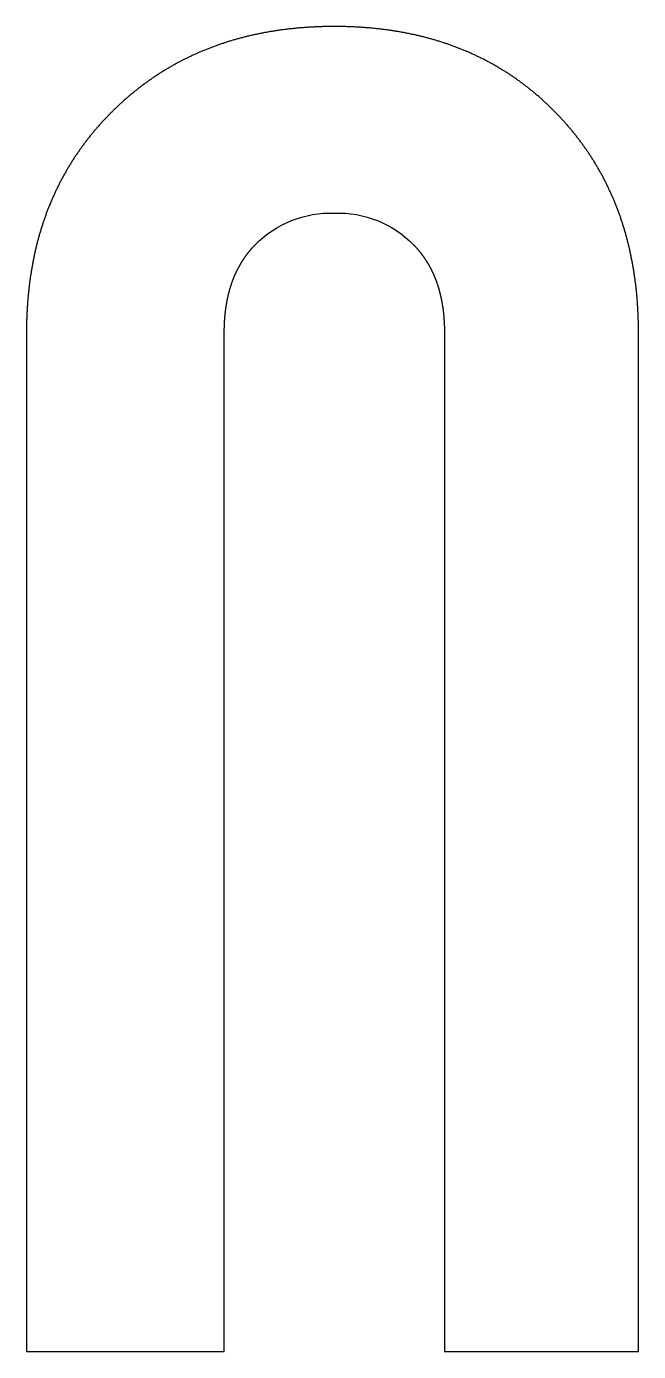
# Model space of a CAD drawing. Header units: millimetres. Extents: x -1211 to 233, y -1153 to 100.
# Drawn here: x -276.5 to -264.79, y -617.96 to -592.61 of the extents above; entities that cross this region are included whole.
import ezdxf

# ---------------------------------------------------------------- set-up
doc = ezdxf.new("R2010")
doc.units = ezdxf.units.MM
doc.layers.get('0').update_dxf_attribs({"lineweight": 25, "true_color": 0xffffff})

msp = doc.modelspace()

# ---------------------------------------------------------------- linework, layer by layer
at = {"color": 5, "true_color": 0x0000ff, "flags": 128}
msp.add_lwpolyline([(-270.607, -592.606), (-270.628, -592.606), (-270.648, -592.606), (-270.668, -592.607), (-270.689, -592.607), (-270.709, -592.607), (-270.729, -592.607), (-270.749, -592.608), (-270.769, -592.608), (-270.79, -592.608), (-270.81, -592.609), (-270.83, -592.609), (-270.85, -592.61), (-270.87, -592.611), (-270.89, -592.611), (-270.91, -592.612), (-270.93, -592.613), (-270.949, -592.614), (-270.969, -592.614), (-270.989, -592.615), (-271.009, -592.616), (-271.029, -592.617), (-271.048, -592.618), (-271.068, -592.619), (-271.088, -592.621), (-271.107, -592.622), (-271.127, -592.623), (-271.147, -592.624), (-271.166, -592.626), (-271.186, -592.627), (-271.205, -592.629), (-271.225, -592.63), (-271.244, -592.632), (-271.264, -592.633), (-271.283, -592.635), (-271.302, -592.637), (-271.322, -592.638), (-271.341, -592.64), (-271.36, -592.642), (-271.379, -592.644), (-271.399, -592.646), (-271.418, -592.648), (-271.437, -592.65), (-271.456, -592.652), (-271.475, -592.654), (-271.494, -592.657), (-271.513, -592.659), (-271.532, -592.661), (-271.551, -592.663), (-271.57, -592.666), (-271.589, -592.668), (-271.608, -592.671), (-271.627, -592.673), (-271.646, -592.676), (-271.664, -592.679), (-271.683, -592.681), (-271.702, -592.684), (-271.721, -592.687), (-271.739, -592.69), (-271.758, -592.693), (-271.777, -592.696), (-271.795, -592.699), (-271.814, -592.702), (-271.832, -592.705), (-271.851, -592.708), (-271.869, -592.711), (-271.888, -592.714), (-271.906, -592.718), (-271.924, -592.721), (-271.943, -592.724), (-271.961, -592.728), (-271.979, -592.731), (-271.998, -592.735), (-272.016, -592.738), (-272.034, -592.742), (-272.052, -592.746), (-272.07, -592.75), (-272.089, -592.753), (-272.107, -592.757), (-272.125, -592.761), (-272.143, -592.765), (-272.161, -592.769), (-272.179, -592.773), (-272.197, -592.777), (-272.215, -592.781), (-272.232, -592.786), (-272.25, -592.79), (-272.268, -592.794), (-272.286, -592.798), (-272.304, -592.803), (-272.321, -592.807), (-272.339, -592.812), (-272.357, -592.816), (-272.374, -592.821), (-272.392, -592.825), (-272.41, -592.83), (-272.427, -592.835), (-272.445, -592.84), (-272.462, -592.844), (-272.48, -592.849), (-272.497, -592.854), (-272.515, -592.859), (-272.532, -592.864), (-272.549, -592.869), (-272.567, -592.875), (-272.584, -592.88), (-272.601, -592.885), (-272.618, -592.89), (-272.636, -592.896), (-272.653, -592.901), (-272.67, -592.906), (-272.687, -592.912), (-272.704, -592.917), (-272.721, -592.923), (-272.738, -592.929), (-272.755, -592.934), (-272.772, -592.94), (-272.789, -592.946), (-272.806, -592.952), (-272.823, -592.957), (-272.84, -592.963), (-272.857, -592.969), (-272.873, -592.975), (-272.89, -592.981), (-272.907, -592.988), (-272.924, -592.994), (-272.94, -593), (-272.957, -593.006), (-272.973, -593.013), (-272.99, -593.019), (-273.007, -593.025), (-273.023, -593.032), (-273.04, -593.038), (-273.056, -593.045), (-273.073, -593.052), (-273.089, -593.058), (-273.105, -593.065), (-273.122, -593.072), (-273.138, -593.079), (-273.154, -593.085), (-273.171, -593.092), (-273.187, -593.099), (-273.203, -593.106), (-273.219, -593.113), (-273.235, -593.121), (-273.251, -593.128), (-273.268, -593.135), (-273.284, -593.142), (-273.3, -593.149), (-273.316, -593.157), (-273.332, -593.164), (-273.348, -593.172), (-273.363, -593.179), (-273.379, -593.187), (-273.395, -593.194), (-273.411, -593.202), (-273.427, -593.21), (-273.443, -593.218), (-273.458, -593.225), (-273.474, -593.233), (-273.49, -593.241), (-273.505, -593.249), (-273.521, -593.257), (-273.537, -593.265), (-273.552, -593.273), (-273.568, -593.281), (-273.583, -593.29), (-273.599, -593.298), (-273.614, -593.306), (-273.629, -593.315), (-273.645, -593.323), (-273.66, -593.331), (-273.675, -593.34), (-273.691, -593.348), (-273.706, -593.357), (-273.721, -593.366), (-273.736, -593.374), (-273.752, -593.383), (-273.767, -593.392), (-273.782, -593.401), (-273.797, -593.41), (-273.812, -593.419), (-273.827, -593.428), (-273.842, -593.437), (-273.857, -593.446), (-273.872, -593.455), (-273.887, -593.464), (-273.902, -593.473), (-273.917, -593.483), (-273.931, -593.492), (-273.946, -593.501), (-273.961, -593.511), (-273.976, -593.52), (-273.99, -593.53), (-274.005, -593.54), (-274.02, -593.549), (-274.034, -593.559), (-274.049, -593.569), (-274.063, -593.578), (-274.078, -593.588), (-274.093, -593.598), (-274.107, -593.608), (-274.121, -593.618), (-274.136, -593.628), (-274.15, -593.638), (-274.165, -593.648), (-274.179, -593.659), (-274.193, -593.669), (-274.207, -593.679), (-274.222, -593.689), (-274.236, -593.7), (-274.25, -593.71), (-274.264, -593.721), (-274.278, -593.731), (-274.292, -593.742), (-274.306, -593.753), (-274.32, -593.763), (-274.334, -593.774), (-274.348, -593.785), (-274.362, -593.796), (-274.376, -593.806), (-274.39, -593.817), (-274.404, -593.828), (-274.418, -593.839), (-274.432, -593.85), (-274.445, -593.862), (-274.459, -593.873), (-274.473, -593.884), (-274.487, -593.895), (-274.5, -593.907), (-274.514, -593.918), (-274.527, -593.929), (-274.541, -593.941), (-274.554, -593.952), (-274.568, -593.964), (-274.581, -593.976), (-274.595, -593.987), (-274.608, -593.999), (-274.622, -594.011), (-274.635, -594.023), (-274.648, -594.035), (-274.662, -594.047), (-274.675, -594.058), (-274.688, -594.071), (-274.701, -594.083), (-274.714, -594.095), (-274.728, -594.107), (-274.741, -594.119), (-274.754, -594.131), (-274.767, -594.144), (-274.78, -594.156), (-274.793, -594.169), (-274.806, -594.181), (-274.819, -594.193), (-274.832, -594.206), (-274.845, -594.219), (-274.857, -594.231), (-274.87, -594.244), (-274.883, -594.257), (-274.896, -594.27), (-274.908, -594.282), (-274.921, -594.295), (-274.934, -594.308), (-274.946, -594.321), (-274.958, -594.334), (-274.971, -594.347), (-274.983, -594.36), (-274.996, -594.373), (-275.008, -594.386), (-275.02, -594.399), (-275.032, -594.412), (-275.044, -594.425), (-275.056, -594.438), (-275.068, -594.452), (-275.08, -594.465), (-275.092, -594.478), (-275.104, -594.491), (-275.116, -594.505), (-275.128, -594.518), (-275.139, -594.531), (-275.151, -594.545), (-275.163, -594.558), (-275.174, -594.572), (-275.186, -594.585), (-275.197, -594.599), (-275.209, -594.612), (-275.22, -594.626), (-275.231, -594.639), (-275.242, -594.653), (-275.254, -594.667), (-275.265, -594.68), (-275.276, -594.694), (-275.287, -594.708), (-275.298, -594.722), (-275.309, -594.735), (-275.32, -594.749), (-275.331, -594.763), (-275.342, -594.777), (-275.352, -594.791), (-275.363, -594.805), (-275.374, -594.819), (-275.384, -594.833), (-275.395, -594.847), (-275.405, -594.861), (-275.416, -594.875), (-275.426, -594.889), (-275.436, -594.904), (-275.447, -594.918), (-275.457, -594.932), (-275.467, -594.946), (-275.477, -594.961), (-275.487, -594.975), (-275.498, -594.989), (-275.508, -595.004), (-275.518, -595.018), (-275.527, -595.033), (-275.537, -595.047), (-275.547, -595.062), (-275.557, -595.076), (-275.567, -595.091), (-275.576, -595.105), (-275.586, -595.12), (-275.595, -595.135), (-275.605, -595.149), (-275.614, -595.164), (-275.624, -595.179), (-275.633, -595.193), (-275.642, -595.208), (-275.652, -595.223), (-275.661, -595.238), (-275.67, -595.253), (-275.679, -595.268), (-275.688, -595.283), (-275.697, -595.298), (-275.706, -595.313), (-275.715, -595.328), (-275.724, -595.343), (-275.733, -595.358), (-275.741, -595.373), (-275.75, -595.388), (-275.759, -595.404), (-275.767, -595.419), (-275.776, -595.434), (-275.784, -595.449), (-275.793, -595.465), (-275.801, -595.48), (-275.809, -595.495), (-275.818, -595.511), (-275.826, -595.526), (-275.834, -595.542), (-275.842, -595.557), (-275.85, -595.573), (-275.859, -595.588), (-275.867, -595.604), (-275.874, -595.619), (-275.882, -595.635), (-275.89, -595.651), (-275.898, -595.666), (-275.906, -595.682), (-275.913, -595.698), (-275.921, -595.714), (-275.929, -595.73), (-275.936, -595.745), (-275.944, -595.761), (-275.951, -595.777), (-275.959, -595.793), (-275.966, -595.809), (-275.973, -595.825), (-275.98, -595.841), (-275.988, -595.857), (-275.995, -595.873), (-276.002, -595.89), (-276.009, -595.906), (-276.016, -595.922), (-276.023, -595.938), (-276.03, -595.954), (-276.037, -595.971), (-276.043, -595.987), (-276.05, -596.003), (-276.057, -596.02), (-276.063, -596.036), (-276.07, -596.052), (-276.077, -596.069), (-276.083, -596.085), (-276.09, -596.102), (-276.096, -596.118), (-276.102, -596.135), (-276.109, -596.152), (-276.115, -596.168), (-276.121, -596.185), (-276.127, -596.202), (-276.133, -596.218), (-276.139, -596.235), (-276.145, -596.252), (-276.151, -596.269), (-276.157, -596.286), (-276.163, -596.302), (-276.169, -596.319), (-276.174, -596.336), (-276.18, -596.353), (-276.186, -596.37), (-276.191, -596.387), (-276.197, -596.404), (-276.202, -596.421), (-276.208, -596.439), (-276.213, -596.456), (-276.219, -596.473), (-276.224, -596.49), (-276.229, -596.507), (-276.234, -596.525), (-276.239, -596.542), (-276.245, -596.559), (-276.25, -596.577), (-276.255, -596.594), (-276.26, -596.611), (-276.264, -596.629), (-276.269, -596.646), (-276.274, -596.664), (-276.279, -596.681), (-276.283, -596.699), (-276.288, -596.716), (-276.293, -596.734), (-276.297, -596.752), (-276.302, -596.769), (-276.306, -596.787), (-276.311, -596.805), (-276.315, -596.823), (-276.319, -596.84), (-276.323, -596.858), (-276.328, -596.876), (-276.332, -596.894), (-276.336, -596.912), (-276.34, -596.93), (-276.344, -596.948), (-276.348, -596.966), (-276.352, -596.984), (-276.355, -597.002), (-276.359, -597.02), (-276.363, -597.038), (-276.367, -597.056), (-276.37, -597.075), (-276.374, -597.093), (-276.377, -597.111), (-276.381, -597.129), (-276.384, -597.148), (-276.388, -597.166), (-276.391, -597.184), (-276.394, -597.203), (-276.398, -597.221), (-276.401, -597.24), (-276.404, -597.258), (-276.407, -597.277), (-276.41, -597.295), (-276.413, -597.314), (-276.416, -597.333), (-276.419, -597.351), (-276.422, -597.37), (-276.424, -597.389), (-276.427, -597.407), (-276.43, -597.426), (-276.432, -597.445), (-276.435, -597.464), (-276.438, -597.483), (-276.44, -597.501), (-276.443, -597.52), (-276.445, -597.539), (-276.447, -597.558), (-276.45, -597.577), (-276.452, -597.596), (-276.454, -597.615), (-276.456, -597.634), (-276.458, -597.654), (-276.46, -597.673), (-276.462, -597.692), (-276.464, -597.711), (-276.466, -597.73), (-276.468, -597.75), (-276.47, -597.769), (-276.471, -597.788), (-276.473, -597.808), (-276.475, -597.827), (-276.476, -597.846), (-276.478, -597.866), (-276.479, -597.885), (-276.481, -597.905), (-276.482, -597.924), (-276.483, -597.944), (-276.485, -597.964), (-276.486, -597.983), (-276.487, -598.003), (-276.488, -598.023), (-276.489, -598.042), (-276.49, -598.062), (-276.491, -598.082), (-276.492, -598.102), (-276.493, -598.122), (-276.494, -598.141), (-276.495, -598.161), (-276.495, -598.181), (-276.496, -598.201), (-276.497, -598.221), (-276.497, -598.241), (-276.498, -598.261), (-276.498, -598.281), (-276.499, -598.302), (-276.499, -598.322), (-276.499, -598.342), (-276.5, -598.362), (-276.5, -598.382), (-276.5, -598.403), (-276.5, -598.423), (-276.5, -598.443), (-276.5, -598.464), (-276.5, -617.964), (-272.715, -617.964), (-272.715, -598.464), (-272.715, -598.455), (-272.715, -598.447), (-272.714, -598.438), (-272.714, -598.43), (-272.714, -598.422), (-272.714, -598.414), (-272.714, -598.405), (-272.714, -598.397), (-272.714, -598.389), (-272.714, -598.381), (-272.713, -598.372), (-272.713, -598.364), (-272.713, -598.356), (-272.713, -598.348), (-272.713, -598.34), (-272.712, -598.331), (-272.712, -598.323), (-272.712, -598.315), (-272.711, -598.307), (-272.711, -598.299), (-272.711, -598.291), (-272.71, -598.283), (-272.71, -598.275), (-272.709, -598.267), (-272.709, -598.259), (-272.708, -598.251), (-272.708, -598.243), (-272.708, -598.235), (-272.707, -598.227), (-272.706, -598.219), (-272.706, -598.211), (-272.705, -598.203), (-272.705, -598.195), (-272.704, -598.187), (-272.704, -598.179), (-272.703, -598.171), (-272.702, -598.163), (-272.702, -598.156), (-272.701, -598.148), (-272.7, -598.14), (-272.699, -598.132), (-272.699, -598.124), (-272.698, -598.117), (-272.697, -598.109), (-272.696, -598.101), (-272.696, -598.093), (-272.695, -598.086), (-272.694, -598.078), (-272.693, -598.07), (-272.692, -598.063), (-272.691, -598.055), (-272.69, -598.047), (-272.689, -598.04), (-272.688, -598.032), (-272.687, -598.025), (-272.686, -598.017), (-272.685, -598.009), (-272.684, -598.002), (-272.683, -597.994), (-272.682, -597.987), (-272.681, -597.979), (-272.68, -597.972), (-272.679, -597.964), (-272.678, -597.957), (-272.677, -597.949), (-272.675, -597.942), (-272.674, -597.934), (-272.673, -597.927), (-272.672, -597.92), (-272.67, -597.912), (-272.669, -597.905), (-272.668, -597.898), (-272.667, -597.89), (-272.665, -597.883), (-272.664, -597.876), (-272.663, -597.868), (-272.661, -597.861), (-272.66, -597.854), (-272.658, -597.846), (-272.657, -597.839), (-272.656, -597.832), (-272.654, -597.825), (-272.653, -597.818), (-272.651, -597.81), (-272.65, -597.803), (-272.648, -597.796), (-272.646, -597.789), (-272.645, -597.782), (-272.643, -597.775), (-272.642, -597.768), (-272.64, -597.76), (-272.638, -597.753), (-272.637, -597.746), (-272.635, -597.739), (-272.633, -597.732), (-272.632, -597.725), (-272.63, -597.718), (-272.628, -597.711), (-272.626, -597.704), (-272.625, -597.697), (-272.623, -597.69), (-272.621, -597.683), (-272.619, -597.676), (-272.617, -597.67), (-272.615, -597.663), (-272.614, -597.656), (-272.612, -597.649), (-272.61, -597.642), (-272.608, -597.635), (-272.606, -597.628), (-272.604, -597.622), (-272.602, -597.615), (-272.6, -597.608), (-272.598, -597.601), (-272.596, -597.595), (-272.594, -597.588), (-272.591, -597.581), (-272.589, -597.574), (-272.587, -597.568), (-272.585, -597.561), (-272.583, -597.554), (-272.581, -597.548), (-272.579, -597.541), (-272.576, -597.534), (-272.574, -597.528), (-272.572, -597.521), (-272.57, -597.515), (-272.567, -597.508), (-272.565, -597.502), (-272.563, -597.495), (-272.56, -597.489), (-272.558, -597.482), (-272.556, -597.476), (-272.553, -597.469), (-272.551, -597.463), (-272.548, -597.456), (-272.546, -597.45), (-272.543, -597.443), (-272.541, -597.437), (-272.538, -597.43), (-272.536, -597.424), (-272.533, -597.418), (-272.531, -597.411), (-272.528, -597.405), (-272.526, -597.399), (-272.523, -597.392), (-272.52, -597.386), (-272.518, -597.38), (-272.515, -597.374), (-272.512, -597.367), (-272.51, -597.361), (-272.507, -597.355), (-272.504, -597.349), (-272.501, -597.342), (-272.499, -597.336), (-272.496, -597.33), (-272.493, -597.324), (-272.49, -597.318), (-272.487, -597.312), (-272.484, -597.306), (-272.481, -597.299), (-272.479, -597.293), (-272.476, -597.287), (-272.473, -597.281), (-272.47, -597.275), (-272.467, -597.269), (-272.464, -597.263), (-272.461, -597.257), (-272.458, -597.251), (-272.455, -597.245), (-272.452, -597.239), (-272.449, -597.233), (-272.445, -597.227), (-272.442, -597.222), (-272.439, -597.216), (-272.436, -597.21), (-272.433, -597.204), (-272.43, -597.198), (-272.426, -597.192), (-272.423, -597.186), (-272.42, -597.181), (-272.417, -597.175), (-272.413, -597.169), (-272.41, -597.163), (-272.407, -597.157), (-272.403, -597.152), (-272.4, -597.146), (-272.397, -597.14), (-272.393, -597.135), (-272.39, -597.129), (-272.387, -597.123), (-272.383, -597.118), (-272.38, -597.112), (-272.376, -597.106), (-272.373, -597.101), (-272.369, -597.095), (-272.366, -597.089), (-272.362, -597.084), (-272.358, -597.078), (-272.355, -597.073), (-272.351, -597.067), (-272.348, -597.062), (-272.344, -597.056), (-272.34, -597.051), (-272.337, -597.045), (-272.333, -597.04), (-272.329, -597.034), (-272.326, -597.029), (-272.322, -597.024), (-272.318, -597.018), (-272.314, -597.013), (-272.31, -597.007), (-272.307, -597.002), (-272.303, -596.997), (-272.299, -596.991), (-272.295, -596.986), (-272.291, -596.981), (-272.287, -596.975), (-272.283, -596.97), (-272.279, -596.965), (-272.275, -596.96), (-272.271, -596.954), (-272.267, -596.949), (-272.263, -596.944), (-272.259, -596.939), (-272.255, -596.934), (-272.251, -596.928), (-272.247, -596.923), (-272.243, -596.918), (-272.239, -596.913), (-272.235, -596.908), (-272.231, -596.903), (-272.226, -596.898), (-272.222, -596.893), (-272.218, -596.888), (-272.214, -596.883), (-272.209, -596.878), (-272.205, -596.873), (-272.201, -596.868), (-272.197, -596.863), (-272.192, -596.858), (-272.188, -596.853), (-272.184, -596.848), (-272.179, -596.843), (-272.175, -596.838), (-272.17, -596.833), (-272.166, -596.828), (-272.162, -596.823), (-272.157, -596.818), (-272.153, -596.814), (-272.148, -596.809), (-272.144, -596.804), (-272.139, -596.799), (-272.134, -596.794), (-272.13, -596.79), (-272.125, -596.785, -0.211105), (-270.607, -596.178, -0.211105), (-269.09, -596.785), (-269.085, -596.79), (-269.08, -596.794), (-269.076, -596.799), (-269.071, -596.804), (-269.067, -596.809), (-269.062, -596.814), (-269.058, -596.818), (-269.053, -596.823), (-269.049, -596.828), (-269.044, -596.833), (-269.04, -596.838), (-269.036, -596.843), (-269.031, -596.848), (-269.027, -596.853), (-269.023, -596.858), (-269.018, -596.863), (-269.014, -596.868), (-269.01, -596.873), (-269.005, -596.878), (-269.001, -596.883), (-268.997, -596.888), (-268.993, -596.893), (-268.988, -596.898), (-268.984, -596.903), (-268.98, -596.908), (-268.976, -596.913), (-268.972, -596.918), (-268.968, -596.923), (-268.964, -596.928), (-268.96, -596.934), (-268.955, -596.939), (-268.951, -596.944), (-268.947, -596.949), (-268.943, -596.954), (-268.939, -596.96), (-268.935, -596.965), (-268.932, -596.97), (-268.928, -596.975), (-268.924, -596.981), (-268.92, -596.986), (-268.916, -596.991), (-268.912, -596.997), (-268.908, -597.002), (-268.904, -597.007), (-268.901, -597.013), (-268.897, -597.018), (-268.893, -597.024), (-268.889, -597.029), (-268.886, -597.034), (-268.882, -597.04), (-268.878, -597.045), (-268.874, -597.051), (-268.871, -597.056), (-268.867, -597.062), (-268.864, -597.067), (-268.86, -597.073), (-268.856, -597.078), (-268.853, -597.084), (-268.849, -597.089), (-268.846, -597.095), (-268.842, -597.101), (-268.839, -597.106), (-268.835, -597.112), (-268.832, -597.118), (-268.828, -597.123), (-268.825, -597.129), (-268.821, -597.135), (-268.818, -597.14), (-268.815, -597.146), (-268.811, -597.152), (-268.808, -597.157), (-268.805, -597.163), (-268.801, -597.169), (-268.798, -597.175), (-268.795, -597.181), (-268.792, -597.186), (-268.788, -597.192), (-268.785, -597.198), (-268.782, -597.204), (-268.779, -597.21), (-268.776, -597.216), (-268.773, -597.222), (-268.769, -597.227), (-268.766, -597.233), (-268.763, -597.239), (-268.76, -597.245), (-268.757, -597.251), (-268.754, -597.257), (-268.751, -597.263), (-268.748, -597.269), (-268.745, -597.275), (-268.742, -597.281), (-268.739, -597.287), (-268.736, -597.293), (-268.733, -597.299), (-268.73, -597.306), (-268.728, -597.312), (-268.725, -597.318), (-268.722, -597.324), (-268.719, -597.33), (-268.716, -597.336), (-268.714, -597.342), (-268.711, -597.349), (-268.708, -597.355), (-268.705, -597.361), (-268.703, -597.367), (-268.7, -597.374), (-268.697, -597.38), (-268.695, -597.386), (-268.692, -597.392), (-268.689, -597.399), (-268.687, -597.405), (-268.684, -597.411), (-268.682, -597.418), (-268.679, -597.424), (-268.677, -597.43), (-268.674, -597.437), (-268.672, -597.443), (-268.669, -597.45), (-268.667, -597.456), (-268.664, -597.463), (-268.662, -597.469), (-268.659, -597.476), (-268.657, -597.482), (-268.655, -597.489), (-268.652, -597.495), (-268.65, -597.502), (-268.648, -597.508), (-268.645, -597.515), (-268.643, -597.521), (-268.641, -597.528), (-268.639, -597.534), (-268.636, -597.541), (-268.634, -597.548), (-268.632, -597.554), (-268.63, -597.561), (-268.628, -597.568), (-268.625, -597.574), (-268.623, -597.581), (-268.621, -597.588), (-268.619, -597.595), (-268.617, -597.601), (-268.615, -597.608), (-268.613, -597.615), (-268.611, -597.622), (-268.609, -597.628), (-268.607, -597.635), (-268.605, -597.642), (-268.603, -597.649), (-268.601, -597.656), (-268.599, -597.663), (-268.598, -597.67), (-268.596, -597.676), (-268.594, -597.683), (-268.592, -597.69), (-268.59, -597.697), (-268.588, -597.704), (-268.587, -597.711), (-268.585, -597.718), (-268.583, -597.725), (-268.581, -597.732), (-268.58, -597.739), (-268.578, -597.746), (-268.576, -597.753), (-268.575, -597.76), (-268.573, -597.768), (-268.571, -597.775), (-268.57, -597.782), (-268.568, -597.789), (-268.567, -597.796), (-268.565, -597.803), (-268.564, -597.81), (-268.562, -597.818), (-268.561, -597.825), (-268.559, -597.832), (-268.558, -597.839), (-268.556, -597.846), (-268.555, -597.854), (-268.554, -597.861), (-268.552, -597.868), (-268.551, -597.876), (-268.55, -597.883), (-268.548, -597.89), (-268.547, -597.898), (-268.546, -597.905), (-268.544, -597.912), (-268.543, -597.92), (-268.542, -597.927), (-268.541, -597.934), (-268.539, -597.942), (-268.538, -597.949), (-268.537, -597.957), (-268.536, -597.964), (-268.535, -597.972), (-268.534, -597.979), (-268.533, -597.987), (-268.532, -597.994), (-268.531, -598.002), (-268.529, -598.009), (-268.528, -598.017), (-268.527, -598.025), (-268.526, -598.032), (-268.526, -598.04), (-268.525, -598.047), (-268.524, -598.055), (-268.523, -598.063), (-268.522, -598.07), (-268.521, -598.078), (-268.52, -598.086), (-268.519, -598.093), (-268.518, -598.101), (-268.518, -598.109), (-268.517, -598.117), (-268.516, -598.124), (-268.515, -598.132), (-268.515, -598.14), (-268.514, -598.148), (-268.513, -598.156), (-268.513, -598.163), (-268.512, -598.171), (-268.511, -598.179), (-268.511, -598.187), (-268.51, -598.195), (-268.509, -598.203), (-268.509, -598.211), (-268.508, -598.219), (-268.508, -598.227), (-268.507, -598.235), (-268.507, -598.243), (-268.506, -598.251), (-268.506, -598.259), (-268.505, -598.267), (-268.505, -598.275), (-268.505, -598.283), (-268.504, -598.291), (-268.504, -598.299), (-268.504, -598.307), (-268.503, -598.315), (-268.503, -598.323), (-268.503, -598.331), (-268.502, -598.34), (-268.502, -598.348), (-268.502, -598.356), (-268.502, -598.364), (-268.501, -598.372), (-268.501, -598.381), (-268.501, -598.389), (-268.501, -598.397), (-268.501, -598.405), (-268.501, -598.414), (-268.5, -598.422), (-268.5, -598.43), (-268.5, -598.438), (-268.5, -598.447), (-268.5, -598.455), (-268.5, -598.464), (-268.5, -617.964), (-264.786, -617.964), (-264.786, -598.464), (-264.786, -598.443), (-264.786, -598.423), (-264.786, -598.403), (-264.786, -598.382), (-264.787, -598.362), (-264.787, -598.342), (-264.787, -598.322), (-264.788, -598.302), (-264.788, -598.281), (-264.788, -598.261), (-264.789, -598.241), (-264.79, -598.221), (-264.79, -598.201), (-264.791, -598.181), (-264.792, -598.161), (-264.792, -598.141), (-264.793, -598.122), (-264.794, -598.102), (-264.795, -598.082), (-264.796, -598.062), (-264.797, -598.042), (-264.798, -598.023), (-264.799, -598.003), (-264.8, -597.983), (-264.801, -597.964), (-264.803, -597.944), (-264.804, -597.924), (-264.805, -597.905), (-264.807, -597.885), (-264.808, -597.866), (-264.81, -597.846), (-264.811, -597.827), (-264.813, -597.808), (-264.814, -597.788), (-264.816, -597.769), (-264.818, -597.75), (-264.82, -597.73), (-264.821, -597.711), (-264.823, -597.692), (-264.825, -597.673), (-264.827, -597.654), (-264.829, -597.634), (-264.831, -597.615), (-264.833, -597.596), (-264.836, -597.577), (-264.838, -597.558), (-264.84, -597.539), (-264.842, -597.52), (-264.845, -597.501), (-264.847, -597.483), (-264.85, -597.464), (-264.852, -597.445), (-264.855, -597.426), (-264.857, -597.407), (-264.86, -597.389), (-264.863, -597.37), (-264.866, -597.351), (-264.868, -597.333), (-264.871, -597.314), (-264.874, -597.295), (-264.877, -597.277), (-264.88, -597.258), (-264.883, -597.24), (-264.886, -597.221), (-264.89, -597.203), (-264.893, -597.184), (-264.896, -597.166), (-264.899, -597.148), (-264.903, -597.129), (-264.906, -597.111), (-264.91, -597.093), (-264.913, -597.075), (-264.917, -597.056), (-264.92, -597.038), (-264.924, -597.02), (-264.928, -597.002), (-264.931, -596.984), (-264.935, -596.966), (-264.939, -596.948), (-264.943, -596.93), (-264.947, -596.912), (-264.951, -596.894), (-264.955, -596.876), (-264.959, -596.858), (-264.963, -596.84), (-264.967, -596.823), (-264.972, -596.805), (-264.976, -596.787), (-264.98, -596.769), (-264.985, -596.752), (-264.989, -596.734), (-264.994, -596.716), (-264.998, -596.699), (-265.003, -596.681), (-265.007, -596.664), (-265.012, -596.646), (-265.017, -596.629), (-265.022, -596.611), (-265.026, -596.594), (-265.031, -596.577), (-265.036, -596.559), (-265.041, -596.542), (-265.046, -596.525), (-265.051, -596.507), (-265.056, -596.49), (-265.062, -596.473), (-265.067, -596.456), (-265.072, -596.439), (-265.077, -596.421), (-265.083, -596.404), (-265.088, -596.387), (-265.094, -596.37), (-265.099, -596.353), (-265.105, -596.336), (-265.11, -596.319), (-265.116, -596.302), (-265.122, -596.286), (-265.127, -596.269), (-265.133, -596.252), (-265.139, -596.235), (-265.145, -596.218), (-265.151, -596.202), (-265.157, -596.185), (-265.163, -596.168), (-265.169, -596.152), (-265.175, -596.135), (-265.182, -596.118), (-265.188, -596.102), (-265.194, -596.085), (-265.2, -596.069), (-265.207, -596.052), (-265.213, -596.036), (-265.22, -596.02), (-265.226, -596.003), (-265.233, -595.987), (-265.24, -595.971), (-265.246, -595.954), (-265.253, -595.938), (-265.26, -595.922), (-265.267, -595.906), (-265.274, -595.89), (-265.28, -595.873), (-265.287, -595.857), (-265.294, -595.841), (-265.302, -595.825), (-265.309, -595.809), (-265.316, -595.793), (-265.323, -595.777), (-265.33, -595.761), (-265.338, -595.745), (-265.345, -595.73), (-265.353, -595.714), (-265.36, -595.698), (-265.368, -595.682), (-265.375, -595.666), (-265.383, -595.651), (-265.39, -595.635), (-265.398, -595.619), (-265.406, -595.604), (-265.414, -595.588), (-265.422, -595.573), (-265.43, -595.557), (-265.438, -595.542), (-265.446, -595.526), (-265.454, -595.511), (-265.462, -595.495), (-265.47, -595.48), (-265.478, -595.465), (-265.486, -595.449), (-265.495, -595.434), (-265.503, -595.419), (-265.511, -595.404), (-265.52, -595.388), (-265.528, -595.373), (-265.537, -595.358), (-265.546, -595.343), (-265.554, -595.328), (-265.563, -595.313), (-265.572, -595.298), (-265.581, -595.283), (-265.589, -595.268), (-265.598, -595.253), (-265.607, -595.238), (-265.616, -595.223), (-265.625, -595.208), (-265.634, -595.193), (-265.644, -595.179), (-265.653, -595.164), (-265.662, -595.149), (-265.671, -595.135), (-265.681, -595.12), (-265.69, -595.105), (-265.699, -595.091), (-265.709, -595.076), (-265.718, -595.062), (-265.728, -595.047), (-265.738, -595.033), (-265.747, -595.018), (-265.757, -595.004), (-265.767, -594.989), (-265.777, -594.975), (-265.787, -594.961), (-265.797, -594.946), (-265.807, -594.932), (-265.817, -594.918), (-265.827, -594.904), (-265.837, -594.889), (-265.847, -594.875), (-265.857, -594.861), (-265.867, -594.847), (-265.878, -594.833), (-265.888, -594.819), (-265.899, -594.805), (-265.909, -594.791), (-265.92, -594.777), (-265.93, -594.763), (-265.941, -594.749), (-265.951, -594.735), (-265.962, -594.722), (-265.973, -594.708), (-265.984, -594.694), (-265.995, -594.68), (-266.005, -594.667), (-266.016, -594.653), (-266.027, -594.639), (-266.039, -594.626), (-266.05, -594.612), (-266.061, -594.599), (-266.072, -594.585), (-266.083, -594.572), (-266.095, -594.558), (-266.106, -594.545), (-266.117, -594.531), (-266.129, -594.518), (-266.14, -594.505), (-266.152, -594.491), (-266.163, -594.478), (-266.175, -594.465), (-266.187, -594.452), (-266.199, -594.438), (-266.21, -594.425), (-266.222, -594.412), (-266.234, -594.399), (-266.246, -594.386), (-266.258, -594.373), (-266.27, -594.36), (-266.282, -594.347), (-266.294, -594.334), (-266.306, -594.321), (-266.319, -594.308), (-266.331, -594.295), (-266.343, -594.282), (-266.356, -594.27), (-266.368, -594.257), (-266.381, -594.244), (-266.393, -594.231), (-266.406, -594.219), (-266.418, -594.206), (-266.431, -594.193), (-266.444, -594.181), (-266.456, -594.169), (-266.469, -594.156), (-266.482, -594.144), (-266.495, -594.131), (-266.507, -594.119), (-266.52, -594.107), (-266.533, -594.095), (-266.546, -594.083), (-266.559, -594.071), (-266.572, -594.058), (-266.585, -594.047), (-266.598, -594.035), (-266.611, -594.023), (-266.624, -594.011), (-266.637, -593.999), (-266.65, -593.987), (-266.664, -593.976), (-266.677, -593.964), (-266.69, -593.952), (-266.703, -593.941), (-266.717, -593.929), (-266.73, -593.918), (-266.743, -593.907), (-266.757, -593.895), (-266.77, -593.884), (-266.784, -593.873), (-266.797, -593.862), (-266.811, -593.85), (-266.824, -593.839), (-266.838, -593.828), (-266.851, -593.817), (-266.865, -593.806), (-266.879, -593.796), (-266.892, -593.785), (-266.906, -593.774), (-266.92, -593.763), (-266.934, -593.753), (-266.947, -593.742), (-266.961, -593.731), (-266.975, -593.721), (-266.989, -593.71), (-267.003, -593.7), (-267.017, -593.689), (-267.031, -593.679), (-267.045, -593.669), (-267.059, -593.659), (-267.073, -593.648), (-267.087, -593.638), (-267.101, -593.628), (-267.116, -593.618), (-267.13, -593.608), (-267.144, -593.598), (-267.158, -593.588), (-267.173, -593.578), (-267.187, -593.569), (-267.201, -593.559), (-267.216, -593.549), (-267.23, -593.54), (-267.245, -593.53), (-267.259, -593.52), (-267.274, -593.511), (-267.288, -593.501), (-267.303, -593.492), (-267.317, -593.483), (-267.332, -593.473), (-267.347, -593.464), (-267.362, -593.455), (-267.376, -593.446), (-267.391, -593.437), (-267.406, -593.428), (-267.421, -593.419), (-267.436, -593.41), (-267.45, -593.401), (-267.465, -593.392), (-267.48, -593.383), (-267.495, -593.374), (-267.51, -593.366), (-267.525, -593.357), (-267.54, -593.348), (-267.555, -593.34), (-267.571, -593.331), (-267.586, -593.323), (-267.601, -593.315), (-267.616, -593.306), (-267.631, -593.298), (-267.647, -593.29), (-267.662, -593.281), (-267.677, -593.273), (-267.693, -593.265), (-267.708, -593.257), (-267.724, -593.249), (-267.739, -593.241), (-267.755, -593.233), (-267.77, -593.225), (-267.786, -593.218), (-267.801, -593.21), (-267.817, -593.202), (-267.833, -593.194), (-267.848, -593.187), (-267.864, -593.179), (-267.88, -593.172), (-267.895, -593.164), (-267.911, -593.157), (-267.927, -593.149), (-267.943, -593.142), (-267.959, -593.135), (-267.975, -593.128), (-267.991, -593.121), (-268.007, -593.113), (-268.023, -593.106), (-268.039, -593.099), (-268.055, -593.092), (-268.071, -593.085), (-268.087, -593.079), (-268.103, -593.072), (-268.12, -593.065), (-268.136, -593.058), (-268.152, -593.052), (-268.168, -593.045), (-268.185, -593.038), (-268.201, -593.032), (-268.217, -593.025), (-268.234, -593.019), (-268.25, -593.013), (-268.267, -593.006), (-268.283, -593), (-268.3, -592.994), (-268.316, -592.988), (-268.333, -592.981), (-268.35, -592.975), (-268.366, -592.969), (-268.383, -592.963), (-268.4, -592.957), (-268.416, -592.952), (-268.433, -592.946), (-268.45, -592.94), (-268.467, -592.934), (-268.484, -592.929), (-268.501, -592.923), (-268.518, -592.917), (-268.535, -592.912), (-268.552, -592.906), (-268.569, -592.901), (-268.586, -592.896), (-268.603, -592.89), (-268.62, -592.885), (-268.637, -592.88), (-268.654, -592.875), (-268.671, -592.869), (-268.689, -592.864), (-268.706, -592.859), (-268.723, -592.854), (-268.741, -592.849), (-268.758, -592.844), (-268.775, -592.84), (-268.793, -592.835), (-268.81, -592.83), (-268.828, -592.825), (-268.845, -592.821), (-268.863, -592.816), (-268.88, -592.812), (-268.898, -592.807), (-268.915, -592.803), (-268.933, -592.798), (-268.951, -592.794), (-268.969, -592.79), (-268.986, -592.786), (-269.004, -592.781), (-269.022, -592.777), (-269.04, -592.773), (-269.058, -592.769), (-269.076, -592.765), (-269.094, -592.761), (-269.112, -592.757), (-269.13, -592.753), (-269.148, -592.75), (-269.166, -592.746), (-269.184, -592.742), (-269.202, -592.738), (-269.22, -592.735), (-269.238, -592.731), (-269.256, -592.728), (-269.275, -592.724), (-269.293, -592.721), (-269.311, -592.718), (-269.33, -592.714), (-269.348, -592.711), (-269.366, -592.708), (-269.385, -592.705), (-269.403, -592.702), (-269.422, -592.699), (-269.44, -592.696), (-269.459, -592.693), (-269.477, -592.69), (-269.496, -592.687), (-269.515, -592.684), (-269.533, -592.681), (-269.552, -592.679), (-269.571, -592.676), (-269.59, -592.673), (-269.608, -592.671), (-269.627, -592.668), (-269.646, -592.666), (-269.665, -592.663), (-269.684, -592.661), (-269.703, -592.659), (-269.722, -592.657), (-269.741, -592.654), (-269.76, -592.652), (-269.779, -592.65), (-269.798, -592.648), (-269.817, -592.646), (-269.836, -592.644), (-269.855, -592.642), (-269.875, -592.64), (-269.894, -592.638), (-269.913, -592.637), (-269.933, -592.635), (-269.952, -592.633), (-269.971, -592.632), (-269.991, -592.63), (-270.01, -592.629), (-270.03, -592.627), (-270.049, -592.626), (-270.069, -592.624), (-270.088, -592.623), (-270.108, -592.622), (-270.127, -592.621), (-270.147, -592.619), (-270.167, -592.618), (-270.186, -592.617), (-270.206, -592.616), (-270.226, -592.615), (-270.246, -592.614), (-270.266, -592.614), (-270.285, -592.613), (-270.305, -592.612), (-270.325, -592.611), (-270.345, -592.611), (-270.365, -592.61), (-270.385, -592.609), (-270.405, -592.609), (-270.425, -592.608), (-270.445, -592.608), (-270.466, -592.608), (-270.486, -592.607), (-270.506, -592.607), (-270.526, -592.607), (-270.546, -592.607), (-270.567, -592.606), (-270.587, -592.606)], format="xyb", close=True, dxfattribs=at)

doc.saveas('drawing.dxf')
